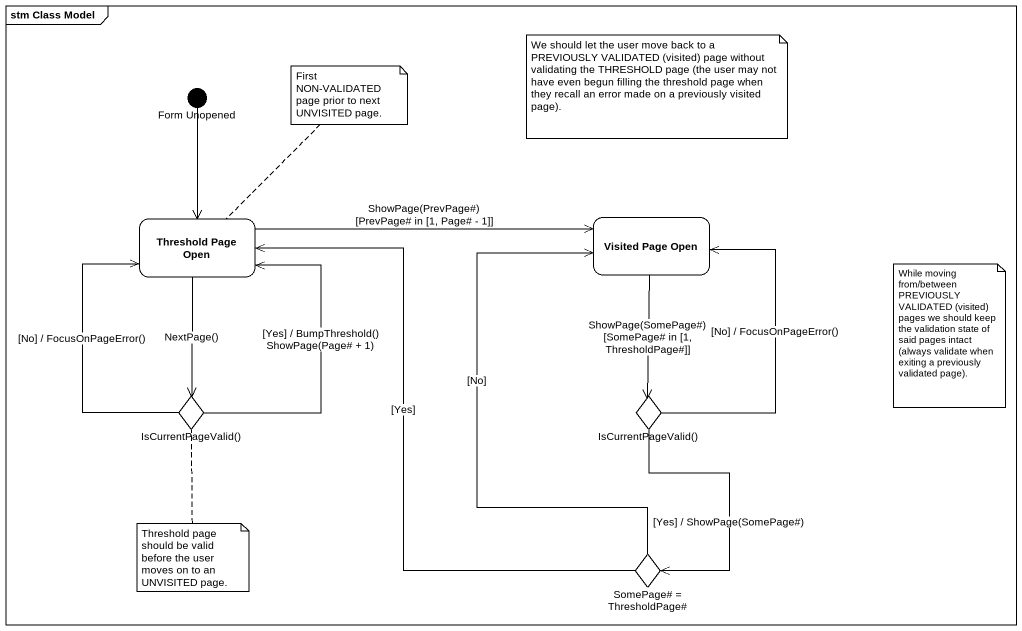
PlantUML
@startuml
mainframe stm Class Model
hide empty description
state "Form Unopened" as Form_Unopened <<start>>
state "Threshold Page Open" as Threshold_Page_Open
state "Visited Page Open" as Visited_Page_Open
state "IsCurrentPageValid()" as IsCurrentPageValid <<choice>>
state "IsCurrentPageValid()" as IsCurrentPageValid_2 <<choice>>
state "SomePage# = ThresholdPage#" as SomePage_ThresholdPage <<choice>>
Form_Unopened --> Threshold_Page_Open
Threshold_Page_Open -right-> Visited_Page_Open : ShowPage(PrevPage#) [PrevPage# in [1, Page# - 1]]
Threshold_Page_Open --> IsCurrentPageValid : NextPage()
Visited_Page_Open --> IsCurrentPageValid_2 : ShowPage(SomePage#) [SomePage# in [1, ThresholdPage#]]
IsCurrentPageValid -up-> Threshold_Page_Open : [No] / FocusOnPageError()
IsCurrentPageValid -up-> Threshold_Page_Open : [Yes] / BumpThreshold() ShowPage(Page# + 1)
IsCurrentPageValid_2 -up-> Visited_Page_Open : [No] / FocusOnPageError()
IsCurrentPageValid_2 --> SomePage_ThresholdPage : [Yes] / ShowPage(SomePage#)
SomePage_ThresholdPage -up-> Threshold_Page_Open : [Yes]
SomePage_ThresholdPage -up-> Visited_Page_Open : [No]
note as N1
  We should let the user move back to a PREVIOUSLY VALIDATED (visited) page without validating the THRESHOLD page (the user may not have even begun filling the threshold page when they recall an error made on a previously visited page).
end note
note top of Threshold_Page_Open : First NON-VALIDATED page prior to next UNVISITED page.
note as N3
  While moving from/between PREVIOUSLY VALIDATED (visited) pages we should keep the validation state of said pages intact (always validate when exiting a previously validated page).
end note
note bottom of IsCurrentPageValid : Threshold page should be valid before the user moves on to an UNVISITED page.
@enduml
